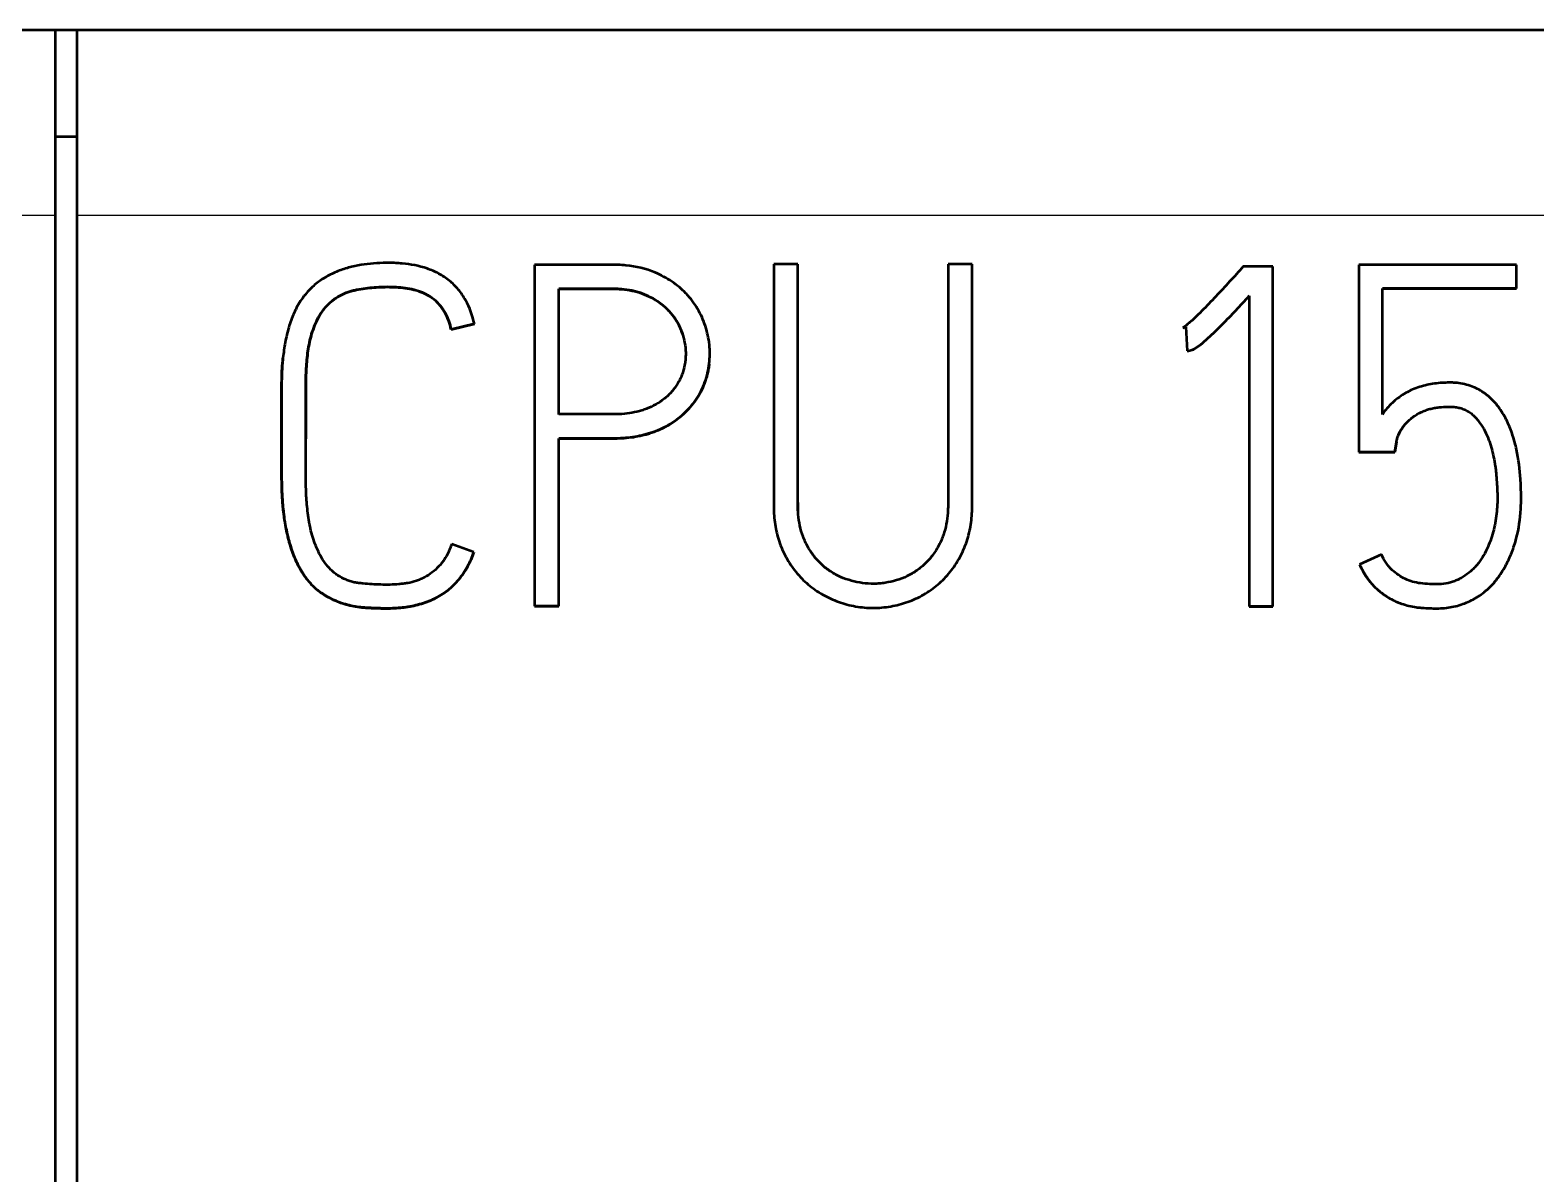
# Model space of a CAD drawing. Header units: millimetres. Extents: x 0 to 841, y 0 to 594.
# Drawn here: x 450.75 to 457.8, y 306.57 to 311.94 of the extents above; entities that cross this region are included whole.
import ezdxf

# ---------------------------------------------------------------- set-up
doc = ezdxf.new("R2010")
doc.units = ezdxf.units.MM
doc.layers.add('1', color=7, linetype='Continuous')

msp = doc.modelspace()

# ---------------------------------------------------------------- linework, layer by layer
at = {"layer": '1', "color": 7, "linetype": 'Continuous', "lineweight": 50}
for p, q in [((450.8677, 311.9369), (445.9677, 311.9369)), ((450.8677, 311.0681), (450.8677, 311.9369)), ((450.9677, 311.9369), (450.8677, 311.9369)), ((450.9677, 311.9369), (450.9677, 311.0681)), ((475.7677, 311.9369), (450.9677, 311.9369)), ((450.9677, 311.4369), (450.8677, 311.4369)), ((450.8677, 301.2124), (450.8677, 311.0681)), ((450.9677, 311.0681), (450.9677, 301.9369)), ((453.113, 310.8368), (453.113, 309.2368)), ((454.3467, 310.8392), (454.2336, 310.8392)), ((454.2336, 310.8392), (454.2336, 310.8392)), ((454.3467, 310.8392), (454.3467, 310.8392)), ((455.1636, 310.8392), (455.0505, 310.8392)), ((455.1636, 309.7117), (455.1636, 310.8391)), ((456.433, 310.8282), (456.4174, 310.8103)), ((456.5728, 310.8282), (456.433, 310.8282)), ((456.5728, 309.2345), (456.5728, 310.828)), ((457.7135, 310.8369), (456.9746, 310.8369)), ((456.9746, 310.8368), (456.9746, 309.9578)), ((457.7135, 310.7259), (457.7135, 310.8368)), ((453.2262, 310.1356), (453.2262, 310.7237)), ((456.4619, 310.6905), (456.4619, 309.2345)), ((457.7135, 310.7261), (457.0854, 310.7261)), ((457.0854, 310.7261), (457.7135, 310.7261)), ((457.0854, 310.1353), (457.0854, 310.7259)), ((452.8309, 310.5593), (452.7223, 310.533)), ((452.7223, 310.533), (452.8309, 310.5593)), ((452.7223, 310.533), (452.7223, 310.533)), ((452.8309, 310.5593), (452.8309, 310.5593)), ((456.1645, 310.5463), (456.1512, 310.5418)), ((456.1512, 310.5418), (456.1645, 310.5463)), ((456.1512, 310.5418), (456.1512, 310.5418)), ((456.1645, 310.5463), (456.1713, 310.4332)), ((456.1645, 310.5463), (456.1645, 310.5463)), ((453.9342, 310.4199), (453.9342, 310.4199)), ((456.1944, 310.4374), (456.1944, 310.4374)), ((457.1966, 310.0945), (457.1966, 310.0945)), ((454.2336, 310.0608), (454.2336, 310.0608)), ((457.1608, 310.0389), (457.1608, 310.0389)), ((453.2262, 309.2368), (453.2262, 310.0225)), ((457.1433, 309.9579), (456.9746, 309.9579)), ((456.9746, 309.9579), (457.1433, 309.9579)), ((457.1521, 310.0067), (457.1433, 309.9579)), ((457.1433, 309.9579), (457.1521, 310.0067)), ((457.1433, 309.9579), (457.1433, 309.9579)), ((457.1521, 310.0067), (457.1521, 310.0067)), ((457.7356, 309.7427), (457.7356, 309.7427)), ((452.8289, 309.4898), (452.7246, 309.5275)), ((452.8289, 309.4898), (452.8289, 309.4898)), ((457.0809, 309.4788), (456.9791, 309.4323)), ((456.9791, 309.4323), (456.9791, 309.4323)), ((453.2262, 309.2369), (453.113, 309.2369)), ((453.113, 309.2369), (453.2262, 309.2369)), ((456.5728, 309.2347), (456.4619, 309.2347)), ((456.4619, 309.2347), (456.5728, 309.2347))]:
    msp.add_line(p, q, dxfattribs=at)
at = {"layer": '1', "color": 7, "linetype": 'Continuous', "lineweight": 25}
for p, q in [((450.8677, 311.0681), (445.9677, 311.0681)), ((475.7677, 311.0681), (450.9677, 311.0681))]:
    msp.add_line(p, q, dxfattribs=at)
at = {"layer": '1', "color": 7, "linetype": 'Continuous', "lineweight": 50}
for points, knots in [([(452.8309, 310.5593), (452.8221, 310.5982), (452.8092, 310.6355), (452.785, 310.679), (452.7798, 310.6876), (452.7686, 310.7041), (452.7627, 310.712), (452.7437, 310.7349), (452.7297, 310.749), (452.6985, 310.7744), (452.6819, 310.7854), (452.6556, 310.7995), (452.6466, 310.8039), (452.6283, 310.8119), (452.6188, 310.8155), (452.5715, 310.8318), (452.5325, 310.8391), (452.4827, 310.8437), (452.4727, 310.8444), (452.4527, 310.8454), (452.4428, 310.8456), (452.4129, 310.8458), (452.3931, 310.8453), (452.3339, 310.8417), (452.2947, 310.8365), (452.2463, 310.8247), (452.2367, 310.822), (452.2175, 310.8162), (452.2079, 310.8129), (452.1797, 310.8023), (452.1615, 310.7941), (452.1353, 310.7797), (452.1268, 310.7745), (452.11, 310.7636), (452.1018, 310.7577), (452.078, 310.7391), (452.0633, 310.7254), (452.0497, 310.7105)], [0, 0, 0, 0, 0.125, 0.125, 0.15625, 0.15625, 0.1875, 0.1875, 0.25, 0.25, 0.3125, 0.3125, 0.34375, 0.34375, 0.375, 0.375, 0.5, 0.5, 0.53125, 0.53125, 0.5625, 0.5625, 0.625, 0.625, 0.75, 0.75, 0.78125, 0.78125, 0.8125, 0.8125, 0.875, 0.875, 0.90625, 0.90625, 0.9375, 0.9375, 1, 1, 1, 1]), ([(453.678, 310.8002), (453.634, 310.8189), (453.5883, 310.8294), (453.5296, 310.8352), (453.5177, 310.836), (453.4999, 310.8367), (453.4939, 310.8368), (453.482, 310.837), (453.4761, 310.8369), (453.4463, 310.8369), (453.3273, 310.8369), (453.2083, 310.8369), (453.113, 310.8369)], [0, 0, 0, 0, 0.25, 0.25, 0.3125, 0.3125, 0.34375, 0.34375, 0.375, 0.375, 0.5, 1, 1, 1, 1]), ([(453.2262, 310.0226), (453.2845, 310.0226), (453.3575, 310.0226), (453.4377, 310.0226), (453.4596, 310.0226), (453.4742, 310.0226), (453.4815, 310.0226), (453.518, 310.023), (453.547, 310.025), (453.5904, 310.0315), (453.6049, 310.0343), (453.6264, 310.0394), (453.6336, 310.0412), (453.648, 310.0453), (453.6552, 310.0476), (453.6906, 310.0595), (453.7177, 310.0718), (453.756, 310.0944), (453.7684, 310.1027), (453.7923, 310.1207), (453.8037, 310.1303), (453.8361, 310.1607), (453.8554, 310.1831), (453.8802, 310.2205), (453.8876, 310.2333), (453.9008, 310.2598), (453.9065, 310.2733), (453.9164, 310.3011), (453.9206, 310.3153), (453.9274, 310.3444), (453.9299, 310.359), (453.9332, 310.3883), (453.9341, 310.403), (453.9342, 310.4325), (453.9335, 310.4474), (453.9289, 310.4918), (453.9226, 310.5206), (453.9089, 310.5627), (453.9036, 310.5766), (453.8915, 310.6038), (453.8847, 310.6169), (453.8623, 310.655), (453.8446, 310.6785), (453.8191, 310.7057), (453.8138, 310.711), (453.803, 310.7213), (453.7865, 310.7361), (453.757, 310.7584), (453.7316, 310.7737), (453.7053, 310.7878), (453.6918, 310.7943), (453.678, 310.8002)], [0, 0, 0, 0, 0.125, 0.15625, 0.171875, 0.171875, 0.1875, 0.1875, 0.25, 0.25, 0.28125, 0.28125, 0.296875, 0.296875, 0.3125, 0.3125, 0.375, 0.375, 0.40625, 0.40625, 0.4375, 0.4375, 0.5, 0.5, 0.53125, 0.53125, 0.5625, 0.5625, 0.59375, 0.59375, 0.625, 0.625, 0.65625, 0.65625, 0.6875, 0.6875, 0.75, 0.75, 0.78125, 0.78125, 0.8125, 0.8125, 0.875, 0.875, 0.890625, 0.890625, 0.90625, 0.9375, 0.96875, 0.96875, 1, 1, 1, 1]), ([(454.2336, 310.8392), (454.2336, 310.6206), (454.2336, 310.2927), (454.2336, 309.9375), (454.2336, 309.7872), (454.2336, 309.7462), (454.2336, 309.7188), (454.2335, 309.7052), (454.2347, 309.6643), (454.2371, 309.6372), (454.2439, 309.5969), (454.2467, 309.5836), (454.2535, 309.557), (454.2575, 309.5437), (454.2668, 309.5178), (454.2721, 309.5051), (454.2837, 309.4804), (454.2962, 309.4561), (454.3109, 309.4329), (454.3267, 309.4102), (454.3351, 309.3992), (454.3529, 309.3784), (454.3623, 309.3684), (454.382, 309.3494), (454.3923, 309.3404), (454.4137, 309.3232), (454.4248, 309.3149), (454.4478, 309.2995), (454.4596, 309.2924), (454.4957, 309.2726), (454.5209, 309.2617), (454.5602, 309.2486), (454.5736, 309.2448), (454.6004, 309.2383), (454.6139, 309.2356), (454.6546, 309.2295), (454.6821, 309.2277), (454.7236, 309.2286), (454.7375, 309.2295), (454.7649, 309.2324), (454.7785, 309.2345), (454.8188, 309.2424), (454.8453, 309.25), (454.8842, 309.2646), (454.8969, 309.27), (454.9216, 309.2821), (454.9575, 309.3017), (454.9903, 309.3262), (455.0212, 309.3538), (455.0311, 309.3635), (455.0496, 309.3836), (455.0671, 309.4045), (455.0825, 309.4269), (455.0971, 309.4501), (455.1039, 309.462), (455.1165, 309.4864), (455.1223, 309.4988), (455.1328, 309.5239), (455.1419, 309.5495), (455.1487, 309.5759), (455.1544, 309.6027), (455.1567, 309.6163), (455.162, 309.657), (455.1636, 309.6844), (455.1636, 309.7119)], [0, 0, 0, 0, 0.25, 0.375, 0.40625, 0.421875, 0.421875, 0.4375, 0.4375, 0.46875, 0.46875, 0.484375, 0.484375, 0.5, 0.5, 0.515625, 0.515625, 0.53125, 0.546875, 0.546875, 0.5625, 0.5625, 0.578125, 0.578125, 0.59375, 0.59375, 0.609375, 0.609375, 0.625, 0.625, 0.65625, 0.65625, 0.671875, 0.671875, 0.6875, 0.6875, 0.71875, 0.71875, 0.734375, 0.734375, 0.75, 0.75, 0.78125, 0.78125, 0.796875, 0.796875, 0.8125, 0.84375, 0.84375, 0.859375, 0.859375, 0.875, 0.890625, 0.890625, 0.90625, 0.90625, 0.921875, 0.921875, 0.9375, 0.953125, 0.953125, 0.96875, 0.96875, 1, 1, 1, 1]), ([(455.0505, 310.8392), (455.0505, 310.5566), (455.0505, 310.2033), (455.0505, 309.8323), (455.0505, 309.744), (455.0505, 309.7175), (455.0505, 309.7087), (455.0502, 309.691), (455.0498, 309.6822), (455.0466, 309.6382), (455.0405, 309.6038), (455.0259, 309.5621), (455.0226, 309.5538), (455.0154, 309.5377), (455.0039, 309.5139), (454.9901, 309.4915), (454.9745, 309.4702), (454.9691, 309.4633), (454.9575, 309.4499), (454.9513, 309.4434), (454.9321, 309.4248), (454.9185, 309.4136), (454.8895, 309.3935), (454.8742, 309.3846), (454.8419, 309.3692), (454.8252, 309.363), (454.7912, 309.3526), (454.7739, 309.3485), (454.7473, 309.3443), (454.7384, 309.3433), (454.7207, 309.3418), (454.7118, 309.3414), (454.6853, 309.3411), (454.6676, 309.3423), (454.6324, 309.347), (454.6147, 309.3507), (454.5805, 309.3601), (454.5637, 309.3658), (454.5394, 309.3765), (454.5314, 309.3804), (454.5158, 309.389), (454.508, 309.3936), (454.4857, 309.4083), (454.4718, 309.4192), (454.4457, 309.443), (454.4337, 309.456), (454.4118, 309.4843), (454.4021, 309.4992), (454.3893, 309.5224), (454.3853, 309.5303), (454.3778, 309.5464), (454.3743, 309.5546), (454.3649, 309.5796), (454.36, 309.5967), (454.3527, 309.6312), (454.3501, 309.6487), (454.3478, 309.6752), (454.3473, 309.6841), (454.3467, 309.7018), (454.3467, 309.7107), (454.3467, 309.7374), (454.3467, 309.8262), (454.3467, 310.1995), (454.3467, 310.5549), (454.3467, 310.8392)], [0, 0, 0, 0, 0.25, 0.3125, 0.328125, 0.328125, 0.335937, 0.335937, 0.34375, 0.34375, 0.375, 0.375, 0.382812, 0.382812, 0.390625, 0.40625, 0.40625, 0.414062, 0.414062, 0.421875, 0.421875, 0.4375, 0.4375, 0.453125, 0.453125, 0.46875, 0.46875, 0.484375, 0.484375, 0.492187, 0.492187, 0.5, 0.5, 0.515625, 0.515625, 0.53125, 0.53125, 0.546875, 0.546875, 0.554687, 0.554687, 0.5625, 0.5625, 0.578125, 0.578125, 0.59375, 0.59375, 0.609375, 0.609375, 0.617187, 0.617187, 0.625, 0.625, 0.640625, 0.640625, 0.65625, 0.65625, 0.664062, 0.664062, 0.671875, 0.671875, 0.6875, 0.75, 1, 1, 1, 1]), ([(456.4174, 310.8103), (456.3964, 310.7867), (456.3751, 310.7635), (456.3323, 310.7171), (456.3109, 310.6939), (456.2674, 310.6481), (456.2455, 310.6254), (456.2116, 310.5925), (456.2, 310.5817), (456.1822, 310.5661), (456.1763, 310.561), (456.1671, 310.5535), (456.164, 310.551), (456.1578, 310.5462), (456.1546, 310.5439), (456.1512, 310.5418)], [0, 0, 0, 0, 0.25, 0.25, 0.5, 0.5, 0.75, 0.75, 0.875, 0.875, 0.9375, 0.9375, 0.96875, 0.96875, 1, 1, 1, 1]), ([(452.7246, 309.5275), (452.72, 309.5145), (452.7149, 309.5018), (452.7033, 309.4771), (452.6967, 309.4652), (452.6853, 309.4481), (452.6813, 309.4425), (452.6726, 309.4317), (452.6678, 309.4266), (452.6533, 309.4117), (452.6431, 309.4024), (452.6214, 309.3855), (452.6098, 309.3779), (452.5913, 309.368), (452.585, 309.365), (452.5722, 309.3594), (452.5527, 309.3519), (452.5326, 309.3467), (452.5119, 309.3431), (452.5049, 309.3422), (452.491, 309.3407), (452.4701, 309.3385), (452.4491, 309.3373), (452.4213, 309.3366), (452.4073, 309.3367), (452.3655, 309.3378), (452.3375, 309.3395), (452.3027, 309.3429), (452.2957, 309.3437), (452.2818, 309.3453), (452.2749, 309.3464), (452.2613, 309.3493), (452.2546, 309.3511), (452.2412, 309.3553), (452.2345, 309.3578), (452.2152, 309.3662), (452.203, 309.373), (452.1857, 309.3846), (452.1801, 309.3887), (452.1693, 309.3974), (452.1639, 309.402), (452.1487, 309.4166), (452.1397, 309.4272), (452.1233, 309.4496), (452.116, 309.4615), (452.096, 309.4983), (452.0856, 309.5238), (452.0724, 309.563), (452.0686, 309.5763), (452.0621, 309.6032), (452.0593, 309.6169), (452.052, 309.6578), (452.0487, 309.6852), (452.044, 309.7399), (452.0425, 309.7673), (452.0413, 309.8085), (452.0411, 309.8222), (452.0409, 309.8497), (452.041, 309.8634), (452.041, 309.932), (452.041, 310.0419), (452.041, 310.1655), (452.041, 310.2341), (452.041, 310.2616), (452.0409, 310.2753), (452.0414, 310.3165), (452.0424, 310.344), (452.0466, 310.3987), (452.0497, 310.4259), (452.0568, 310.4661), (452.0596, 310.4795), (452.0663, 310.5059), (452.0703, 310.519), (452.0794, 310.5449), (452.0846, 310.5578), (452.0963, 310.5829), (452.1028, 310.5951), (452.114, 310.6125), (452.1179, 310.6182), (452.1262, 310.6293), (452.1306, 310.6347), (452.1446, 310.6503), (452.1547, 310.6596), (452.1763, 310.6767), (452.1878, 310.6844), (452.2123, 310.6979), (452.2251, 310.7035), (452.2447, 310.7104), (452.2513, 310.7124), (452.2647, 310.716), (452.2716, 310.7175), (452.2921, 310.7217), (452.3058, 310.724), (452.347, 310.7295), (452.3746, 310.7315), (452.4297, 310.733), (452.4572, 310.7326), (452.4987, 310.7287), (452.5126, 310.7268), (452.5402, 310.7215), (452.5537, 310.7182), (452.5736, 310.7117), (452.5802, 310.7094), (452.5931, 310.7041), (452.5996, 310.7012), (452.6183, 310.6916), (452.63, 310.6841), (452.6516, 310.6666), (452.6616, 310.6565), (452.6792, 310.6349), (452.6868, 310.6233), (452.7001, 310.5988), (452.7058, 310.586), (452.7152, 310.5599), (452.7191, 310.5466), (452.7223, 310.533)], [0, 0, 0, 0, 0.015625, 0.015625, 0.03125, 0.03125, 0.039063, 0.039063, 0.046875, 0.046875, 0.0625, 0.0625, 0.078125, 0.078125, 0.085938, 0.085938, 0.09375, 0.109375, 0.109375, 0.117188, 0.117188, 0.125, 0.140625, 0.140625, 0.15625, 0.15625, 0.1875, 0.1875, 0.195312, 0.195312, 0.203125, 0.203125, 0.210937, 0.210937, 0.21875, 0.21875, 0.234375, 0.234375, 0.242187, 0.242187, 0.25, 0.25, 0.265625, 0.265625, 0.28125, 0.28125, 0.3125, 0.3125, 0.328125, 0.328125, 0.34375, 0.34375, 0.375, 0.375, 0.40625, 0.40625, 0.421875, 0.421875, 0.4375, 0.4375, 0.5, 0.5625, 0.578125, 0.578125, 0.59375, 0.59375, 0.625, 0.625, 0.65625, 0.65625, 0.671875, 0.671875, 0.6875, 0.6875, 0.703125, 0.703125, 0.71875, 0.71875, 0.726563, 0.726563, 0.734375, 0.734375, 0.75, 0.75, 0.765625, 0.765625, 0.78125, 0.78125, 0.789063, 0.789063, 0.796875, 0.796875, 0.8125, 0.8125, 0.84375, 0.84375, 0.875, 0.875, 0.890625, 0.890625, 0.90625, 0.90625, 0.914063, 0.914063, 0.921875, 0.921875, 0.9375, 0.9375, 0.953125, 0.953125, 0.96875, 0.96875, 0.984375, 0.984375, 1, 1, 1, 1]), ([(452.7223, 310.533), (452.716, 310.56), (452.707, 310.5859), (452.6908, 310.6161), (452.6873, 310.622), (452.6796, 310.6337), (452.6755, 310.6393), (452.6625, 310.6556), (452.6528, 310.6654), (452.6367, 310.6787), (452.631, 310.6829), (452.6194, 310.6905), (452.6133, 310.694), (452.5949, 310.7037), (452.582, 310.709), (452.5553, 310.7177), (452.5418, 310.7211), (452.5147, 310.7264), (452.5009, 310.7284), (452.4595, 310.7325), (452.4315, 310.733), (452.3759, 310.7316), (452.3481, 310.7296), (452.3068, 310.7241), (452.2929, 310.7218), (452.2725, 310.7177), (452.2657, 310.7162), (452.2522, 310.7127), (452.2456, 310.7107), (452.226, 310.7039), (452.2132, 310.6983), (452.1886, 310.6849), (452.177, 310.6772), (452.1554, 310.6602), (452.1452, 310.6509), (452.1312, 310.6354), (452.1267, 310.63), (452.1184, 310.6189), (452.1144, 310.6132), (452.1032, 310.5957), (452.0966, 310.5835), (452.0848, 310.5583), (452.0796, 310.5454), (452.0704, 310.5194), (452.0664, 310.5062), (452.0596, 310.4796), (452.0568, 310.4661), (452.0496, 310.4254), (452.0465, 310.3978), (452.0423, 310.3428), (452.0413, 310.3153), (452.0409, 310.274), (452.041, 310.2603), (452.041, 310.2328), (452.041, 310.164), (452.041, 310.0889), (452.041, 310.0275), (452.041, 310.0212)], [0, 0, 0, 0, 0.061612, 0.061612, 0.077015, 0.077015, 0.092419, 0.092419, 0.123225, 0.123225, 0.138628, 0.138628, 0.154031, 0.154031, 0.184837, 0.184837, 0.215643, 0.215643, 0.24645, 0.24645, 0.308062, 0.308062, 0.369674, 0.369674, 0.400481, 0.400481, 0.415884, 0.415884, 0.431287, 0.431287, 0.462093, 0.462093, 0.492899, 0.492899, 0.523705, 0.523705, 0.539108, 0.539108, 0.554512, 0.554512, 0.585318, 0.585318, 0.616124, 0.616124, 0.64693, 0.64693, 0.677736, 0.677736, 0.739349, 0.739349, 0.800961, 0.800961, 0.831767, 0.831767, 0.862574, 0.985798, 1, 1, 1, 1]), ([(452.0497, 310.7105), (452.0333, 310.6922), (452.0192, 310.6724), (452.0009, 310.6411), (451.9953, 310.6304), (451.9849, 310.6085), (451.9801, 310.5972), (451.967, 310.563), (451.9599, 310.5399), (451.9482, 310.4931), (451.9436, 310.4695), (451.9363, 310.4217), (451.9336, 310.3977), (451.9298, 310.3492), (451.9286, 310.325), (451.9279, 310.2887), (451.9278, 310.2766), (451.9278, 310.2523), (451.9278, 310.216), (451.9278, 310.0827), (451.9278, 309.9616), (451.9278, 309.8525), (451.9278, 309.8404), (451.9281, 309.8162), (451.9283, 309.8041), (451.9294, 309.7679), (451.9307, 309.7437), (451.9345, 309.6956), (451.937, 309.6715), (451.9422, 309.6356), (451.9441, 309.6236), (451.9486, 309.5997), (451.9511, 309.5878), (451.9594, 309.5524), (451.9657, 309.5291), (451.9807, 309.4832), (451.9894, 309.4607), (452.0052, 309.4277), (452.0109, 309.4169), (452.0233, 309.3958), (452.0299, 309.3856), (452.0439, 309.3657), (452.0513, 309.3561), (452.0633, 309.3423), (452.0674, 309.3378), (452.076, 309.3291), (452.0805, 309.3248), (452.0897, 309.3166), (452.0944, 309.3127), (452.1041, 309.3053), (452.1091, 309.3018), (452.1242, 309.2916), (452.1448, 309.2787), (452.1666, 309.2677), (452.1892, 309.2578), (452.2006, 309.2535), (452.2355, 309.2423), (452.2592, 309.2366), (452.2957, 309.2311), (452.3079, 309.2299), (452.3323, 309.2283), (452.3566, 309.2271), (452.3809, 309.2263), (452.4052, 309.2259), (452.4174, 309.2258), (452.4538, 309.2262), (452.478, 309.2277), (452.5143, 309.2323), (452.5263, 309.2342), (452.5504, 309.239), (452.5625, 309.2418), (452.5983, 309.2518), (452.6213, 309.2604), (452.6544, 309.2766), (452.6652, 309.2825), (452.6862, 309.2957), (452.6963, 309.3028), (452.7252, 309.3255), (452.7426, 309.3426), (452.7661, 309.3711), (452.7735, 309.3811), (452.7871, 309.4015), (452.7934, 309.412), (452.8109, 309.4442), (452.8207, 309.4666), (452.8289, 309.4898)], [0, 0, 0, 0, 0.03125, 0.03125, 0.046875, 0.046875, 0.0625, 0.0625, 0.09375, 0.09375, 0.125, 0.125, 0.15625, 0.15625, 0.1875, 0.1875, 0.203125, 0.203125, 0.21875, 0.25, 0.375, 0.375, 0.390625, 0.390625, 0.40625, 0.40625, 0.4375, 0.4375, 0.46875, 0.46875, 0.484375, 0.484375, 0.5, 0.5, 0.53125, 0.53125, 0.5625, 0.5625, 0.578125, 0.578125, 0.59375, 0.59375, 0.609375, 0.609375, 0.617187, 0.617187, 0.625, 0.625, 0.632812, 0.632812, 0.640625, 0.640625, 0.65625, 0.671875, 0.671875, 0.6875, 0.6875, 0.71875, 0.71875, 0.734375, 0.734375, 0.75, 0.765625, 0.765625, 0.78125, 0.78125, 0.8125, 0.8125, 0.828125, 0.828125, 0.84375, 0.84375, 0.875, 0.875, 0.890625, 0.890625, 0.90625, 0.90625, 0.9375, 0.9375, 0.953125, 0.953125, 0.96875, 0.96875, 1, 1, 1, 1]), ([(453.2262, 310.7238), (453.2896, 310.7238), (453.3689, 310.7238), (453.4482, 310.7238), (453.472, 310.7238), (453.4799, 310.7239), (453.4957, 310.7237), (453.5036, 310.7234), (453.5273, 310.722), (453.543, 310.7202), (453.5663, 310.7162), (453.5741, 310.7146), (453.5896, 310.7108), (453.5973, 310.7086), (453.6201, 310.7012), (453.6347, 310.695), (453.663, 310.6811), (453.6768, 310.6733), (453.6967, 310.66), (453.7032, 310.6553), (453.7156, 310.6455), (453.7216, 310.6404), (453.7389, 310.6245), (453.7496, 310.6129), (453.7691, 310.5882), (453.778, 310.5748), (453.793, 310.5471), (453.7992, 310.5327), (453.8094, 310.503), (453.8135, 310.4875), (453.8191, 310.4566), (453.8207, 310.441), (453.8212, 310.4175), (453.821, 310.4096), (453.82, 310.3938), (453.8192, 310.3859), (453.8157, 310.3626), (453.8121, 310.3473), (453.8049, 310.325), (453.8022, 310.3176), (453.7961, 310.3031), (453.7926, 310.2959), (453.7813, 310.275), (453.7681, 310.2555), (453.7523, 310.238), (453.7413, 310.2267), (453.7354, 310.2212), (453.7174, 310.2057), (453.7046, 310.1965), (453.6776, 310.18), (453.6633, 310.1727), (453.6415, 310.1632), (453.6342, 310.1603), (453.6193, 310.155), (453.6118, 310.1526), (453.5889, 310.1463), (453.5732, 310.1432), (453.5417, 310.1386), (453.526, 310.1372), (453.5023, 310.136), (453.4944, 310.1358), (453.4787, 310.1357), (453.4708, 310.1358), (453.4471, 310.1358), (453.3682, 310.1358), (453.2893, 310.1358), (453.2262, 310.1358)], [0, 0, 0, 0, 0.125, 0.15625, 0.15625, 0.171875, 0.171875, 0.1875, 0.1875, 0.21875, 0.21875, 0.234375, 0.234375, 0.25, 0.25, 0.28125, 0.28125, 0.3125, 0.3125, 0.328125, 0.328125, 0.34375, 0.34375, 0.375, 0.375, 0.40625, 0.40625, 0.4375, 0.4375, 0.46875, 0.46875, 0.5, 0.5, 0.515625, 0.515625, 0.53125, 0.53125, 0.5625, 0.5625, 0.578125, 0.578125, 0.59375, 0.59375, 0.625, 0.640625, 0.640625, 0.65625, 0.65625, 0.6875, 0.6875, 0.71875, 0.71875, 0.734375, 0.734375, 0.75, 0.75, 0.78125, 0.78125, 0.8125, 0.8125, 0.828125, 0.828125, 0.84375, 0.84375, 0.875, 1, 1, 1, 1]), ([(453.806, 310.5127), (453.8052, 310.5151), (453.8044, 310.5175), (453.801, 310.5273), (453.7981, 310.5347), (453.7916, 310.5492), (453.7811, 310.5703), (453.7636, 310.5962), (453.7481, 310.6141), (453.7373, 310.6257), (453.7316, 310.6313), (453.7141, 310.6472), (453.7016, 310.6568), (453.6753, 310.6742), (453.6613, 310.682), (453.6399, 310.6924), (453.6327, 310.6956), (453.6181, 310.7016), (453.6033, 310.707), (453.5881, 310.7112), (453.5726, 310.7149), (453.5648, 310.7165), (453.5412, 310.7205), (453.5255, 310.7221), (453.5019, 310.7235), (453.494, 310.7237), (453.4783, 310.7239), (453.4704, 310.7238), (453.4468, 310.7238), (453.368, 310.7238), (453.2892, 310.7238), (453.2262, 310.7238)], [0, 0, 0, 0, 0.011195, 0.011195, 0.046509, 0.046509, 0.081824, 0.152453, 0.187767, 0.187767, 0.223082, 0.223082, 0.29371, 0.29371, 0.364339, 0.364339, 0.399654, 0.399654, 0.434968, 0.470283, 0.470283, 0.505597, 0.505597, 0.576226, 0.576226, 0.611541, 0.611541, 0.646855, 0.646855, 0.717484, 1, 1, 1, 1]), ([(456.4619, 310.6906), (456.4411, 310.668), (456.4201, 310.6455), (456.3777, 310.6008), (456.3563, 310.5785), (456.313, 310.5347), (456.2911, 310.5131), (456.257, 310.4818), (456.2454, 310.4716), (456.2274, 310.4572), (456.2212, 310.4526), (456.2116, 310.4461), (456.2083, 310.444), (456.2016, 310.4403), (456.1982, 310.4385), (456.1944, 310.4374)], [0, 0, 0, 0, 0.25, 0.25, 0.5, 0.5, 0.75, 0.75, 0.875, 0.875, 0.9375, 0.9375, 0.96875, 0.96875, 1, 1, 1, 1]), ([(456.1944, 310.4374), (456.1982, 310.4386), (456.2017, 310.4403), (456.2084, 310.4441), (456.2181, 310.4502), (456.2273, 310.4572), (456.2455, 310.4716), (456.257, 310.4818), (456.2911, 310.5131), (456.313, 310.5347), (456.3563, 310.5786), (456.3777, 310.6008), (456.4201, 310.6455), (456.4411, 310.668), (456.4619, 310.6906)], [0, 0, 0, 0, 0.03125, 0.03125, 0.0625, 0.125, 0.125, 0.25, 0.25, 0.5, 0.5, 0.75, 0.75, 1, 1, 1, 1]), ([(452.8289, 309.4898), (452.8207, 309.4666), (452.8109, 309.4442), (452.7935, 309.4121), (452.7872, 309.4016), (452.7736, 309.3812), (452.7662, 309.3713), (452.7427, 309.3427), (452.7252, 309.3255), (452.6963, 309.3028), (452.6862, 309.2957), (452.6651, 309.2825), (452.6543, 309.2765), (452.6212, 309.2603), (452.5981, 309.2517), (452.5502, 309.2384), (452.526, 309.2338), (452.4773, 309.2277), (452.4529, 309.2262), (452.4159, 309.2258), (452.4036, 309.2259), (452.3789, 309.2264), (452.3666, 309.2268), (452.342, 309.2278), (452.3297, 309.2284), (452.3051, 309.2301), (452.2929, 309.2315), (452.2566, 309.2372), (452.2326, 309.243), (452.1853, 309.2586), (452.1629, 309.2689), (452.1309, 309.2873), (452.1205, 309.294), (452.1052, 309.3046), (452.1002, 309.3082), (452.0906, 309.3159), (452.086, 309.3199), (452.0636, 309.3405), (452.0481, 309.3593), (452.0272, 309.3896), (452.0207, 309.4), (452.0086, 309.4211), (452.003, 309.4319), (451.9877, 309.4648), (451.9791, 309.4876), (451.968, 309.5224), (451.9646, 309.5341), (451.9583, 309.5576), (451.9554, 309.5694), (451.942, 309.6284), (451.9358, 309.676), (451.9304, 309.7479), (451.9292, 309.7719), (451.9282, 309.808), (451.928, 309.8201), (451.9278, 309.8442), (451.9278, 309.8562), (451.9278, 309.9649), (451.9278, 310.0855), (451.9278, 310.2183), (451.9278, 310.2545), (451.9278, 310.2786), (451.9279, 310.2907), (451.9289, 310.3348), (451.9307, 310.3668), (451.9339, 310.3986)], [0, 0, 0, 0, 0.036589, 0.036589, 0.054884, 0.054884, 0.073178, 0.073178, 0.109767, 0.109767, 0.128062, 0.128062, 0.146357, 0.146357, 0.182946, 0.182946, 0.219535, 0.219535, 0.256124, 0.256124, 0.274419, 0.274419, 0.292713, 0.292713, 0.311008, 0.311008, 0.329302, 0.329302, 0.365892, 0.365892, 0.402481, 0.402481, 0.420775, 0.420775, 0.429923, 0.429923, 0.43907, 0.43907, 0.475659, 0.475659, 0.493954, 0.493954, 0.512248, 0.512248, 0.548837, 0.548837, 0.567132, 0.567132, 0.585427, 0.585427, 0.658605, 0.658605, 0.695194, 0.695194, 0.713489, 0.713489, 0.731783, 0.731783, 0.87814, 0.914729, 0.933024, 0.933024, 0.951318, 0.951318, 1, 1, 1, 1]), ([(456.1713, 310.4332), (456.1753, 310.4332), (456.1792, 310.4337), (456.1869, 310.4352), (456.1906, 310.4363), (456.1944, 310.4374)], [0, 0, 0, 0, 0.5, 0.5, 1, 1, 1, 1]), ([(453.9313, 310.3714), (453.9307, 310.3661), (453.9299, 310.3608), (453.9279, 310.3482), (453.9265, 310.3409), (453.9217, 310.3192), (453.9176, 310.3051), (453.9081, 310.2775), (453.9026, 310.2639), (453.8899, 310.2375), (453.8827, 310.2247), (453.8585, 310.1872), (453.8396, 310.1646), (453.8078, 310.1339), (453.7965, 310.1242), (453.773, 310.106), (453.7487, 310.0892), (453.7227, 310.0753), (453.696, 310.0626), (453.6822, 310.057), (453.6401, 310.0421), (453.6115, 310.0351), (453.5679, 310.028), (453.5532, 310.0262), (453.5238, 310.0237), (453.5089, 310.023), (453.4866, 310.0226), (453.4791, 310.0226), (453.4642, 310.0226), (453.4419, 310.0226), (453.3601, 310.0226), (453.2857, 310.0226), (453.2262, 310.0226)], [0, 0, 0, 0, 0.018399, 0.018399, 0.043568, 0.043568, 0.093907, 0.093907, 0.144245, 0.144245, 0.194584, 0.194584, 0.295261, 0.295261, 0.345599, 0.345599, 0.395938, 0.446276, 0.446276, 0.496615, 0.496615, 0.597292, 0.597292, 0.64763, 0.64763, 0.697969, 0.697969, 0.723138, 0.723138, 0.748307, 0.798646, 1, 1, 1, 1]), ([(456.9791, 309.4323), (456.9888, 309.4111), (456.9997, 309.3908), (457.0188, 309.3621), (457.0257, 309.3529), (457.0368, 309.3396), (457.0407, 309.3352), (457.0487, 309.3268), (457.053, 309.3227), (457.0616, 309.3148), (457.0661, 309.3111), (457.0751, 309.3038), (457.0889, 309.2931), (457.1033, 309.2833), (457.1231, 309.2712), (457.1333, 309.2657), (457.1493, 309.2582), (457.1547, 309.2559), (457.1656, 309.2516), (457.1711, 309.2496), (457.1988, 309.2403), (457.2214, 309.2346), (457.2504, 309.2305), (457.2563, 309.2299), (457.2681, 309.2289), (457.2739, 309.2285), (457.2916, 309.2274), (457.3033, 309.2267), (457.3268, 309.2259), (457.3385, 309.2257), (457.362, 309.2264), (457.3737, 309.2272), (457.3971, 309.2299), (457.4088, 309.2319), (457.432, 309.2369), (457.4434, 309.24), (457.4769, 309.2509), (457.4984, 309.2605), (457.5293, 309.2782), (457.5392, 309.2846), (457.5583, 309.2983), (457.5765, 309.313), (457.5932, 309.3295), (457.6092, 309.3468), (457.6168, 309.356), (457.6381, 309.384), (457.6507, 309.4037), (457.6676, 309.4343), (457.6729, 309.4447), (457.6828, 309.4659), (457.6874, 309.4768), (457.7002, 309.5096), (457.7074, 309.5318), (457.725, 309.5992), (457.7315, 309.6453), (457.7355, 309.7155), (457.7357, 309.7388), (457.7351, 309.7853), (457.7343, 309.8086), (457.7297, 309.8781), (457.7241, 309.9242), (457.7093, 309.9929), (457.7033, 310.0157), (457.6887, 310.0602), (457.6801, 310.082), (457.6647, 310.1138), (457.6591, 310.1242), (457.6473, 310.1444), (457.6409, 310.1542), (457.6206, 310.1826), (457.6053, 310.2003), (457.5788, 310.224), (457.5694, 310.2314), (457.55, 310.2446), (457.5398, 310.2506), (457.5187, 310.2611), (457.5076, 310.2657), (457.4851, 310.2733), (457.4622, 310.2792), (457.4387, 310.2824), (457.4209, 310.2838), (457.4149, 310.2841), (457.4031, 310.2843), (457.3971, 310.2843), (457.3676, 310.2839), (457.3442, 310.2821), (457.3093, 310.2766), (457.2977, 310.2742), (457.2747, 310.2685), (457.2632, 310.2651), (457.2407, 310.2574), (457.2298, 310.2531), (457.2084, 310.2432), (457.1981, 310.2375), (457.1779, 310.2252), (457.168, 310.2185), (457.1491, 310.2043), (457.1401, 310.1967), (457.1146, 310.1725), (457.099, 310.1549), (457.0854, 310.1354)], [0, 0, 0, 0, 0.03125, 0.03125, 0.046875, 0.046875, 0.054687, 0.054687, 0.0625, 0.0625, 0.070312, 0.070312, 0.078125, 0.09375, 0.09375, 0.109375, 0.109375, 0.117187, 0.117187, 0.125, 0.125, 0.15625, 0.15625, 0.164062, 0.164062, 0.171875, 0.171875, 0.1875, 0.1875, 0.203125, 0.203125, 0.21875, 0.21875, 0.234375, 0.234375, 0.25, 0.25, 0.28125, 0.28125, 0.296875, 0.296875, 0.3125, 0.328125, 0.328125, 0.34375, 0.34375, 0.375, 0.375, 0.390625, 0.390625, 0.40625, 0.40625, 0.4375, 0.4375, 0.5, 0.5, 0.53125, 0.53125, 0.5625, 0.5625, 0.625, 0.625, 0.65625, 0.65625, 0.6875, 0.6875, 0.703125, 0.703125, 0.71875, 0.71875, 0.75, 0.75, 0.765625, 0.765625, 0.78125, 0.78125, 0.796875, 0.796875, 0.8125, 0.828125, 0.828125, 0.835937, 0.835937, 0.84375, 0.84375, 0.875, 0.875, 0.890625, 0.890625, 0.90625, 0.90625, 0.921875, 0.921875, 0.9375, 0.9375, 0.953125, 0.953125, 0.96875, 0.96875, 1, 1, 1, 1]), ([(457.1966, 310.0945), (457.2063, 310.1056), (457.2174, 310.1149), (457.2411, 310.1315), (457.2539, 310.1388), (457.2703, 310.147), (457.2735, 310.1485), (457.2802, 310.1515), (457.2903, 310.1556), (457.3007, 310.1589), (457.3148, 310.1626), (457.3221, 310.1642), (457.3365, 310.1668), (457.3437, 310.1678), (457.3655, 310.1702), (457.3801, 310.171), (457.402, 310.1712), (457.4094, 310.1712), (457.424, 310.1701), (457.4385, 310.1682), (457.4526, 310.1646), (457.4665, 310.1599), (457.4733, 310.157), (457.4862, 310.1504), (457.4924, 310.1466), (457.5041, 310.138), (457.5097, 310.1332), (457.5201, 310.123), (457.5249, 310.1175), (457.5341, 310.1063), (457.5385, 310.1006), (457.5512, 310.0829), (457.5588, 310.0705), (457.5723, 310.0448), (457.5781, 310.0317), (457.5857, 310.0115), (457.588, 310.0047), (457.5924, 309.991), (457.5945, 309.9842), (457.6005, 309.9634), (457.604, 309.9493), (457.6101, 309.9212), (457.6139, 309.9), (457.6166, 309.8788), (457.6182, 309.8647), (457.6188, 309.8576), (457.6206, 309.8363), (457.6217, 309.8221), (457.6234, 309.7937), (457.6241, 309.7794), (457.6248, 309.7509), (457.6248, 309.7367), (457.6235, 309.6938), (457.6208, 309.6649), (457.6111, 309.6083), (457.6042, 309.5805), (457.5905, 309.5396), (457.5852, 309.526), (457.5735, 309.4997), (457.5671, 309.4869), (457.5527, 309.4621), (457.5448, 309.4501), (457.5314, 309.4329), (457.5267, 309.4273), (457.5169, 309.4166), (457.5017, 309.4012), (457.4848, 309.3877), (457.4668, 309.3754), (457.4606, 309.3715), (457.448, 309.3643), (457.4351, 309.3579), (457.4216, 309.3528), (457.4078, 309.3483), (457.4008, 309.3464), (457.3794, 309.3417), (457.365, 309.3399), (457.3434, 309.339), (457.3362, 309.339), (457.3217, 309.3392), (457.3145, 309.3394), (457.2928, 309.3404), (457.2783, 309.3417), (457.2639, 309.3436)], [0, 0, 0, 0, 0.03125, 0.03125, 0.0625, 0.0625, 0.070312, 0.070312, 0.078125, 0.09375, 0.09375, 0.109375, 0.109375, 0.125, 0.125, 0.15625, 0.15625, 0.171875, 0.171875, 0.1875, 0.203125, 0.203125, 0.21875, 0.21875, 0.234375, 0.234375, 0.25, 0.25, 0.265625, 0.265625, 0.28125, 0.28125, 0.3125, 0.3125, 0.34375, 0.34375, 0.359375, 0.359375, 0.375, 0.375, 0.40625, 0.40625, 0.4375, 0.453125, 0.453125, 0.46875, 0.46875, 0.5, 0.5, 0.53125, 0.53125, 0.5625, 0.5625, 0.625, 0.625, 0.6875, 0.6875, 0.71875, 0.71875, 0.75, 0.75, 0.78125, 0.78125, 0.796875, 0.796875, 0.8125, 0.84375, 0.84375, 0.859375, 0.859375, 0.875, 0.890625, 0.890625, 0.90625, 0.90625, 0.9375, 0.9375, 0.953125, 0.953125, 0.96875, 0.96875, 1, 1, 1, 1]), ([(457.1966, 310.0945), (457.1892, 310.0862), (457.1822, 310.0775), (457.1699, 310.0591), (457.1646, 310.0493), (457.1608, 310.0389)], [0, 0, 0, 0, 0.5, 0.5, 1, 1, 1, 1]), ([(457.1608, 310.0389), (457.1646, 310.0493), (457.1699, 310.0591), (457.1822, 310.0776), (457.1892, 310.0862), (457.1966, 310.0945)], [0, 0, 0, 0, 0.5, 0.5, 1, 1, 1, 1]), ([(457.1521, 310.0067), (457.1521, 310.0081), (457.1523, 310.0095), (457.1528, 310.0122), (457.1531, 310.0136), (457.1541, 310.0176), (457.1548, 310.0203), (457.1572, 310.0283), (457.159, 310.0336), (457.1608, 310.0389)], [0, 0, 0, 0, 0.125, 0.125, 0.25, 0.25, 0.5, 0.5, 1, 1, 1, 1]), ([(454.3467, 309.7228), (454.3467, 309.7141), (454.3467, 309.7055), (454.347, 309.693), (454.3471, 309.6891), (454.3473, 309.6852)], [0, 0, 0, 0, 0.691218, 0.691218, 1, 1, 1, 1]), ([(457.1319, 309.4056), (457.1208, 309.4158), (457.1113, 309.4274), (457.0946, 309.4522), (457.0873, 309.4653), (457.0809, 309.4788)], [0, 0, 0, 0, 0.5, 0.5, 1, 1, 1, 1]), ([(457.0306, 309.3471), (457.0246, 309.3544), (457.0189, 309.3621), (457.0002, 309.3898), (456.989, 309.4107), (456.9791, 309.4323)], [0, 0, 0, 0, 0.286988, 0.286988, 1, 1, 1, 1]), ([(457.2639, 309.3436), (457.2515, 309.345), (457.2394, 309.3475), (457.2155, 309.3543), (457.2039, 309.3587), (457.1814, 309.3693), (457.1707, 309.3755), (457.1505, 309.3895), (457.141, 309.3972), (457.1319, 309.4056)], [0, 0, 0, 0, 0.25, 0.25, 0.5, 0.5, 0.75, 0.75, 1, 1, 1, 1])]:
    msp.add_open_spline(points, degree=3, knots=knots, dxfattribs=at)

doc.saveas('drawing.dxf')
